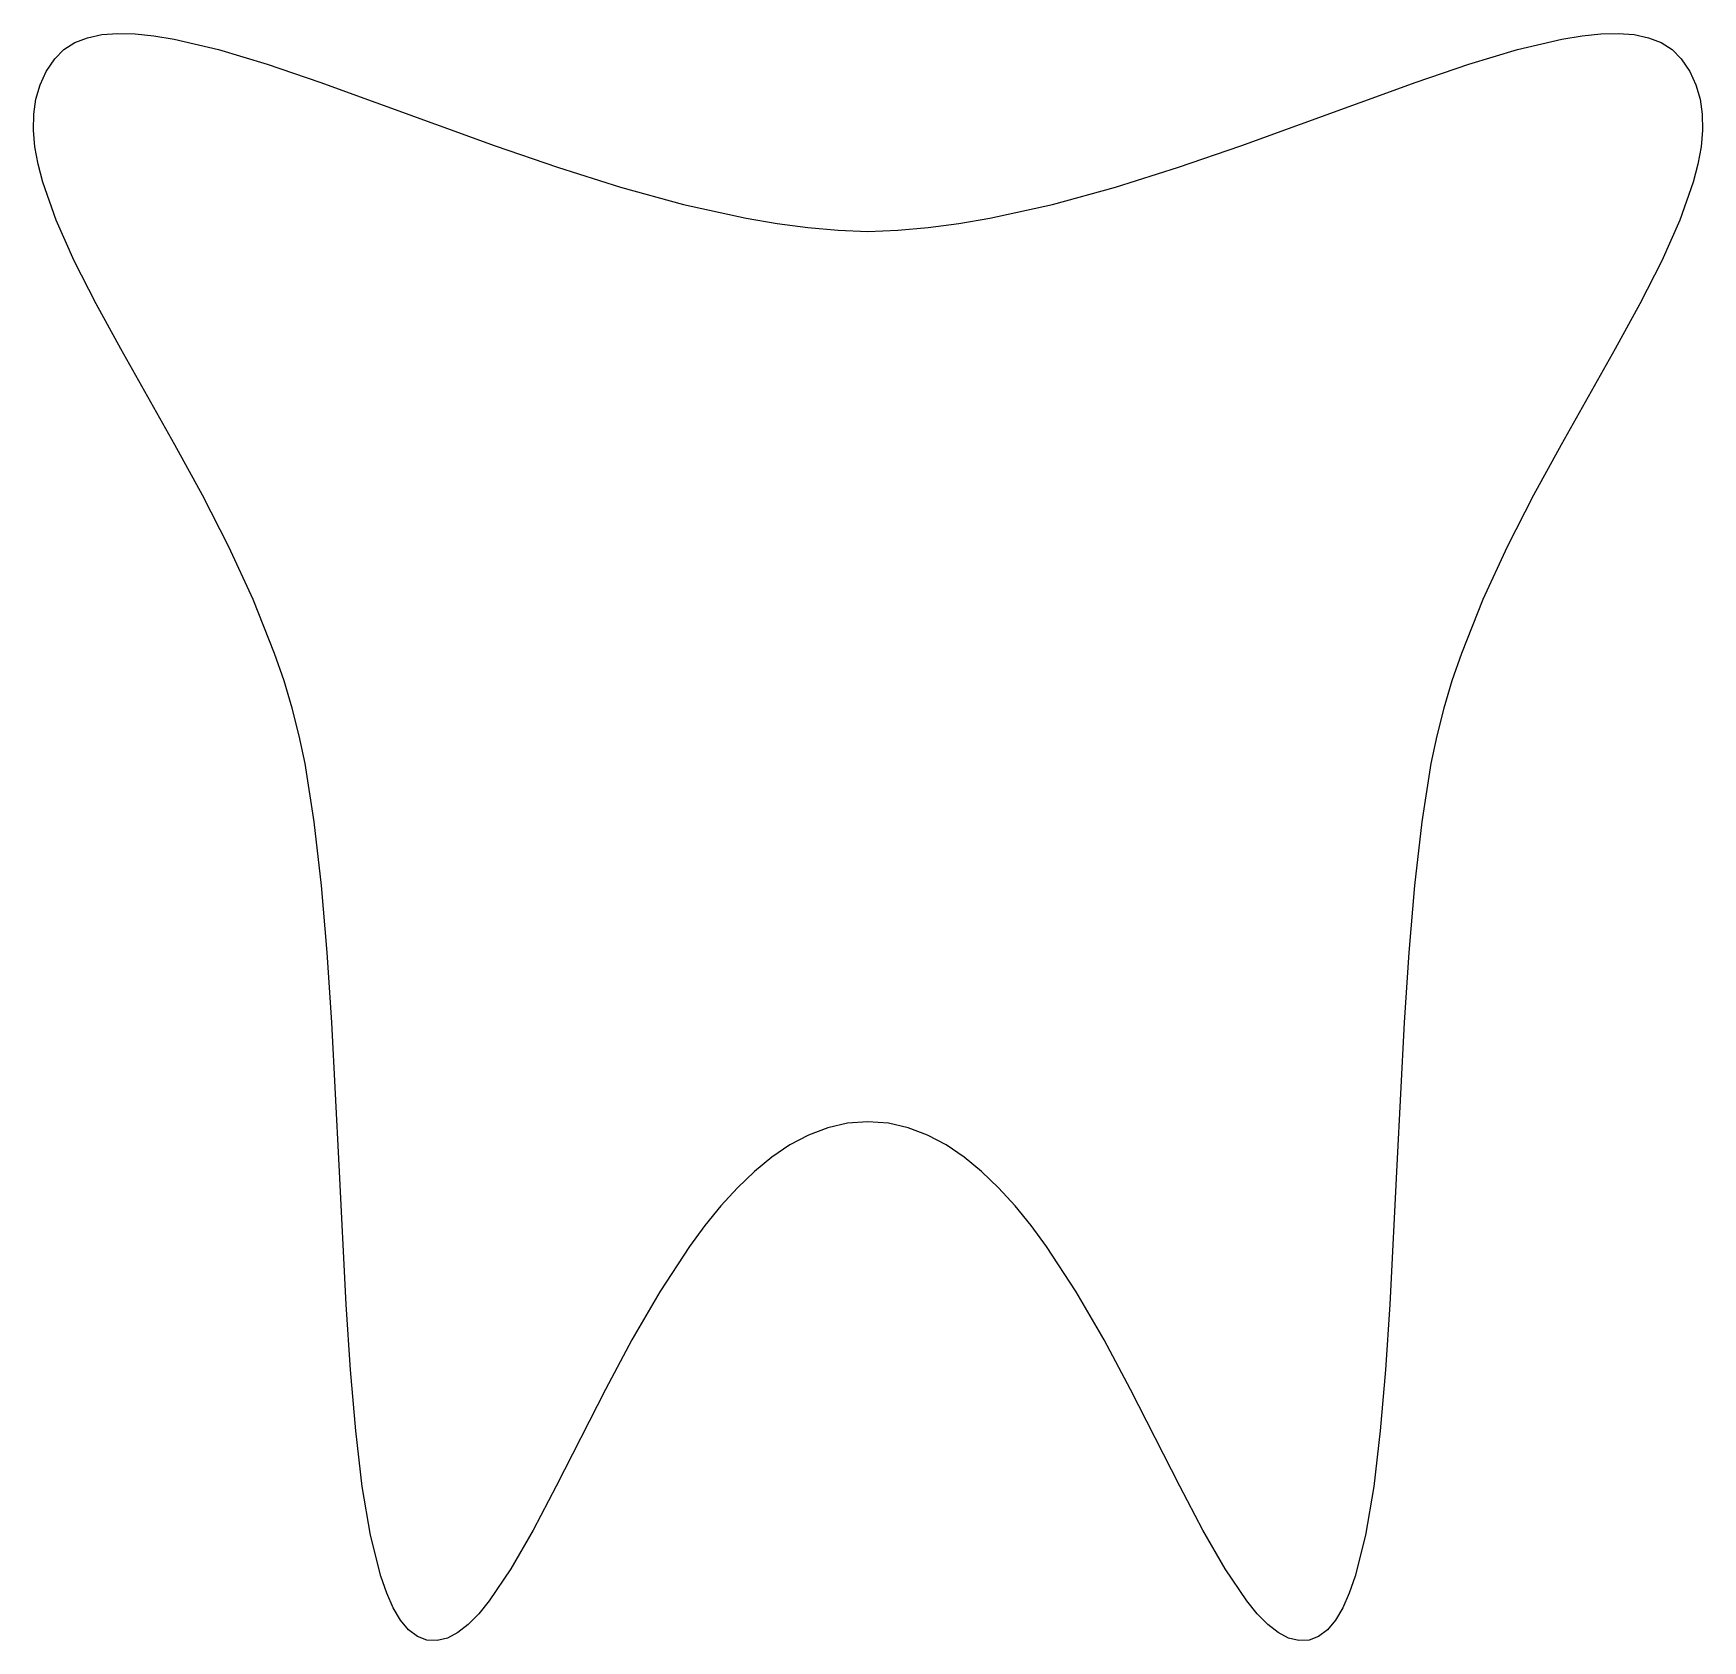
# Model space of a CAD drawing. Extents: x -71 to 165, y -71 to 350.
# Drawn here: x -62.9 to 63.6, y -71.4 to 50.4 of the extents above; entities that cross this region are included whole.
import ezdxf

# ---------------------------------------------------------------- set-up
doc = ezdxf.new("R2010")
doc.units = 0

msp = doc.modelspace()

# ---------------------------------------------------------------- linework, layer by layer
at = {"layer": 'footStand', "color": 4}
for p, q in [((-60.609088, 49.192814), (-59.784028, 49.720352)), ((-59.784028, 49.720352), (-58.826135, 50.094821)), ((-58.826135, 50.094821), (-57.741278, 50.325349)), ((-57.741278, 50.325349), (-56.535326, 50.421064)), ((-56.535326, 50.421064), (-55.21415, 50.391104)), ((-55.21415, 50.391104), (-53.783622, 50.244594)), ((-53.783622, 50.244594), (-52.249612, 49.990661)), ((-52.249612, 49.990661), (-48.894625, 49.197064)), ((49.591386, 49.197064), (52.946373, 49.990661)), ((52.946373, 49.990661), (54.480384, 50.244594)), ((54.480384, 50.244594), (55.910912, 50.391104)), ((55.910912, 50.391104), (57.232087, 50.421064)), ((57.232087, 50.421064), (58.43804, 50.325349)), ((58.43804, 50.325349), (59.522899, 50.094821)), ((59.522899, 50.094821), (60.480792, 49.720352)), ((60.480792, 49.720352), (61.305852, 49.192814)), ((-61.94427, 47.543244), (-61.295444, 48.503077)), ((-61.295444, 48.503077), (-60.609088, 49.192814)), ((-48.894625, 49.197064), (-45.19615, 48.08335)), ((45.892915, 48.08335), (49.591386, 49.197064)), ((61.305852, 49.192814), (61.992208, 48.503077)), ((61.992208, 48.503077), (62.641034, 47.543244)), ((-62.422701, 46.519689), (-61.94427, 47.543244)), ((-45.19615, 48.08335), (-41.201157, 46.722562)), ((41.897921, 46.722562), (45.892915, 48.08335)), ((62.641034, 47.543244), (63.119466, 46.519689)), ((-62.739772, 45.434203), (-62.422701, 46.519689)), ((-41.201157, 46.722562), (-36.956602, 45.187739)), ((37.653366, 45.187739), (41.897921, 46.722562)), ((63.119466, 46.519689), (63.436537, 45.434203)), ((-62.904505, 44.288579), (-62.739772, 45.434203)), ((-36.956602, 45.187739), (-27.906671, 41.88816)), ((28.603434, 41.88816), (37.653366, 45.187739)), ((63.436537, 45.434203), (63.60127, 44.288579)), ((-62.925926, 43.084616), (-62.904505, 44.288579)), ((-62.81308, 41.824101), (-62.925926, 43.084616)), ((63.62269, 43.084616), (63.509844, 41.824101)), ((63.60127, 44.288579), (63.62269, 43.084616)), ((-62.574988, 40.508833), (-62.81308, 41.824101)), ((-27.906671, 41.88816), (-23.195218, 40.269483)), ((23.891981, 40.269483), (28.603434, 41.88816)), ((63.509844, 41.824101), (63.271753, 40.508833)), ((-62.220681, 39.140605), (-62.574988, 40.508833)), ((63.271753, 40.508833), (62.917445, 39.140605)), ((-23.195218, 40.269483), (-18.42206, 38.768939)), ((19.118822, 38.768939), (23.891981, 40.269483)), ((-61.199542, 36.252442), (-62.220681, 39.140605)), ((-18.42206, 38.768939), (-13.634157, 37.459566)), ((14.330919, 37.459566), (19.118822, 38.768939)), ((62.917445, 39.140605), (61.896303, 36.252442)), ((-13.634157, 37.459566), (-8.878474, 36.414407)), ((9.575236, 36.414407), (14.330919, 37.459566)), ((-59.821891, 33.173959), (-61.199542, 36.252442)), ((-8.878474, 36.414407), (-6.527391, 36.013733)), ((-6.527391, 36.013733), (-4.201974, 35.706503)), ((-4.201974, 35.706503), (-1.908093, 35.501847)), ((-1.908093, 35.501847), (0.348381, 35.408894)), ((0.348381, 35.408894), (2.604855, 35.501847)), ((2.604855, 35.501847), (4.898736, 35.706503)), ((4.898736, 35.706503), (7.224153, 36.013733)), ((7.224153, 36.013733), (9.575236, 36.414407)), ((61.896303, 36.252442), (60.518655, 33.173959)), ((-58.159975, 29.919514), (-59.821891, 33.173959)), ((60.518655, 33.173959), (58.856736, 29.919514)), ((-56.286025, 26.503454), (-58.159975, 29.919514)), ((58.856736, 29.919514), (56.982786, 26.503454)), ((-52.19098, 19.243896), (-56.286025, 26.503454)), ((56.982786, 26.503454), (52.887742, 19.243896)), ((-50.114358, 15.429099), (-52.19098, 19.243896)), ((52.887742, 19.243896), (50.811122, 15.429099)), ((-48.114656, 11.510096), (-50.114358, 15.429099)), ((50.811122, 15.429099), (48.811417, 11.510096)), ((-46.26411, 7.501214), (-48.114656, 11.510096)), ((48.811417, 11.510096), (46.960872, 7.501214)), ((-44.634954, 3.416866), (-46.26411, 7.501214)), ((46.960872, 7.501214), (45.331716, 3.416866)), ((-43.925975, 1.35083), (-44.634954, 3.416866)), ((45.331716, 3.416866), (44.622737, 1.35083)), ((-43.299431, -0.728668), (-43.925975, 1.35083)), ((44.622737, 1.35083), (43.996192, -0.728668)), ((-42.764354, -2.819878), (-43.299431, -0.728668)), ((43.996192, -0.728668), (43.461116, -2.819878)), ((-42.329775, -4.921023), (-42.764354, -2.819878)), ((43.461116, -2.819878), (43.026536, -4.921023)), ((-41.643912, -9.351658), (-42.329775, -4.921023)), ((43.026536, -4.921023), (42.340674, -9.351658)), ((-41.09512, -14.15714), (-41.643912, -9.351658)), ((42.340674, -9.351658), (41.791882, -14.15714)), ((-40.657131, -19.249248), (-41.09512, -14.15714)), ((41.791882, -14.15714), (41.353892, -19.249248)), ((-40.303667, -24.539644), (-40.657131, -19.249248)), ((41.353892, -19.249248), (41.000429, -24.539644)), ((-39.74524, -35.362274), (-40.303667, -24.539644)), ((41.000429, -24.539644), (40.442001, -35.362274)), ((-2.706496, -32.53229), (-4.163189, -33.083188)), ((-1.20316, -32.19162), (-2.706496, -32.53229)), ((0.348372, -32.076502), (-1.20316, -32.19162)), ((1.899905, -32.19162), (0.348372, -32.076502)), ((3.403241, -32.53229), (1.899905, -32.19162)), ((4.859934, -33.083188), (3.403241, -32.53229)), ((-5.57479, -33.828876), (-6.94285, -34.754028)), ((-4.163189, -33.083188), (-5.57479, -33.828876)), ((6.271535, -33.828876), (4.859934, -33.083188)), ((7.639596, -34.754028), (6.271535, -33.828876)), ((-39.209672, -45.918768), (-39.74524, -35.362274)), ((-6.94285, -34.754028), (-8.268923, -35.843237)), ((8.965669, -35.843237), (7.639596, -34.754028)), ((40.442001, -35.362274), (39.906434, -45.918768)), ((-8.268923, -35.843237), (-9.554559, -37.08112)), ((10.251305, -37.08112), (8.965669, -35.843237)), ((-9.554559, -37.08112), (-10.80131, -38.452297)), ((11.498056, -38.452297), (10.251305, -37.08112)), ((-10.80131, -38.452297), (-12.010728, -39.941386)), ((12.707474, -39.941386), (11.498056, -38.452297)), ((-12.010728, -39.941386), (-13.184365, -41.533006)), ((13.881111, -41.533006), (12.707474, -39.941386)), ((-13.184365, -41.533006), (-15.430503, -44.962345)), ((16.127249, -44.962345), (13.881111, -41.533006)), ((-15.430503, -44.962345), (-17.552138, -48.617236)), ((18.248885, -48.617236), (16.127249, -44.962345)), ((-38.884781, -50.876537), (-39.209672, -45.918768)), ((39.906434, -45.918768), (39.581542, -50.876537)), ((-17.552138, -48.617236), (-19.561684, -52.374658)), ((20.258431, -52.374658), (18.248885, -48.617236)), ((-38.486791, -55.50295), (-38.884781, -50.876537)), ((39.581542, -50.876537), (39.183556, -55.50295)), ((-19.561684, -52.374658), (-23.294169, -59.7049)), ((23.990916, -59.7049), (20.258431, -52.374658)), ((-37.989431, -59.709698), (-38.486791, -55.50295)), ((39.183556, -55.50295), (38.686195, -59.709698)), ((-37.366431, -63.40853), (-37.989431, -59.709698)), ((-23.294169, -59.7049), (-25.041936, -63.031594)), ((25.738684, -63.031594), (23.990916, -59.7049)), ((38.686195, -59.709698), (38.063193, -63.40853)), ((-25.041936, -63.031594), (-26.727272, -65.968625)), ((27.42402, -65.968625), (25.738684, -63.031594)), ((-36.591514, -66.511169), (-37.366431, -63.40853)), ((38.063193, -63.40853), (37.288278, -66.511169)), ((-36.13888, -67.81131), (-36.591514, -66.511169)), ((-26.727272, -65.968625), (-28.362591, -68.392914)), ((29.059338, -68.392914), (27.42402, -65.968625)), ((37.288278, -66.511169), (36.835644, -67.81131)), ((-35.638415, -68.929333), (-36.13888, -67.81131)), ((36.835644, -67.81131), (36.33518, -68.929333)), ((-35.086838, -69.854119), (-35.638415, -68.929333)), ((-29.165375, -69.37437), (-29.96031, -70.181469)), ((-28.362591, -68.392914), (-29.165375, -69.37437)), ((29.862122, -69.37437), (29.059338, -68.392914)), ((30.657058, -70.181469), (29.862122, -69.37437)), ((36.33518, -68.929333), (35.783602, -69.854119)), ((-34.480861, -70.574717), (-35.086838, -69.854119)), ((-33.817202, -71.080036), (-34.480861, -70.574717)), ((-30.748946, -70.798886), (-31.532838, -71.211185)), ((-29.96031, -70.181469), (-30.748946, -70.798886)), ((31.445694, -70.798886), (30.657058, -70.181469)), ((32.229586, -71.211185), (31.445694, -70.798886)), ((35.177626, -70.574717), (34.513966, -71.080036)), ((35.783602, -69.854119), (35.177626, -70.574717)), ((-33.092579, -71.359069), (-33.817202, -71.080036)), ((-32.313539, -71.403039), (-33.092596, -71.359069)), ((-33.092596, -71.359069), (-33.092596, -71.359069)), ((-31.532838, -71.211185), (-32.313539, -71.403039)), ((33.010286, -71.403039), (32.229586, -71.211185)), ((33.789343, -71.359069), (33.010286, -71.403039)), ((34.513966, -71.080036), (33.789343, -71.359069))]:
    msp.add_line(p, q, dxfattribs=at)

doc.saveas('drawing.dxf')
